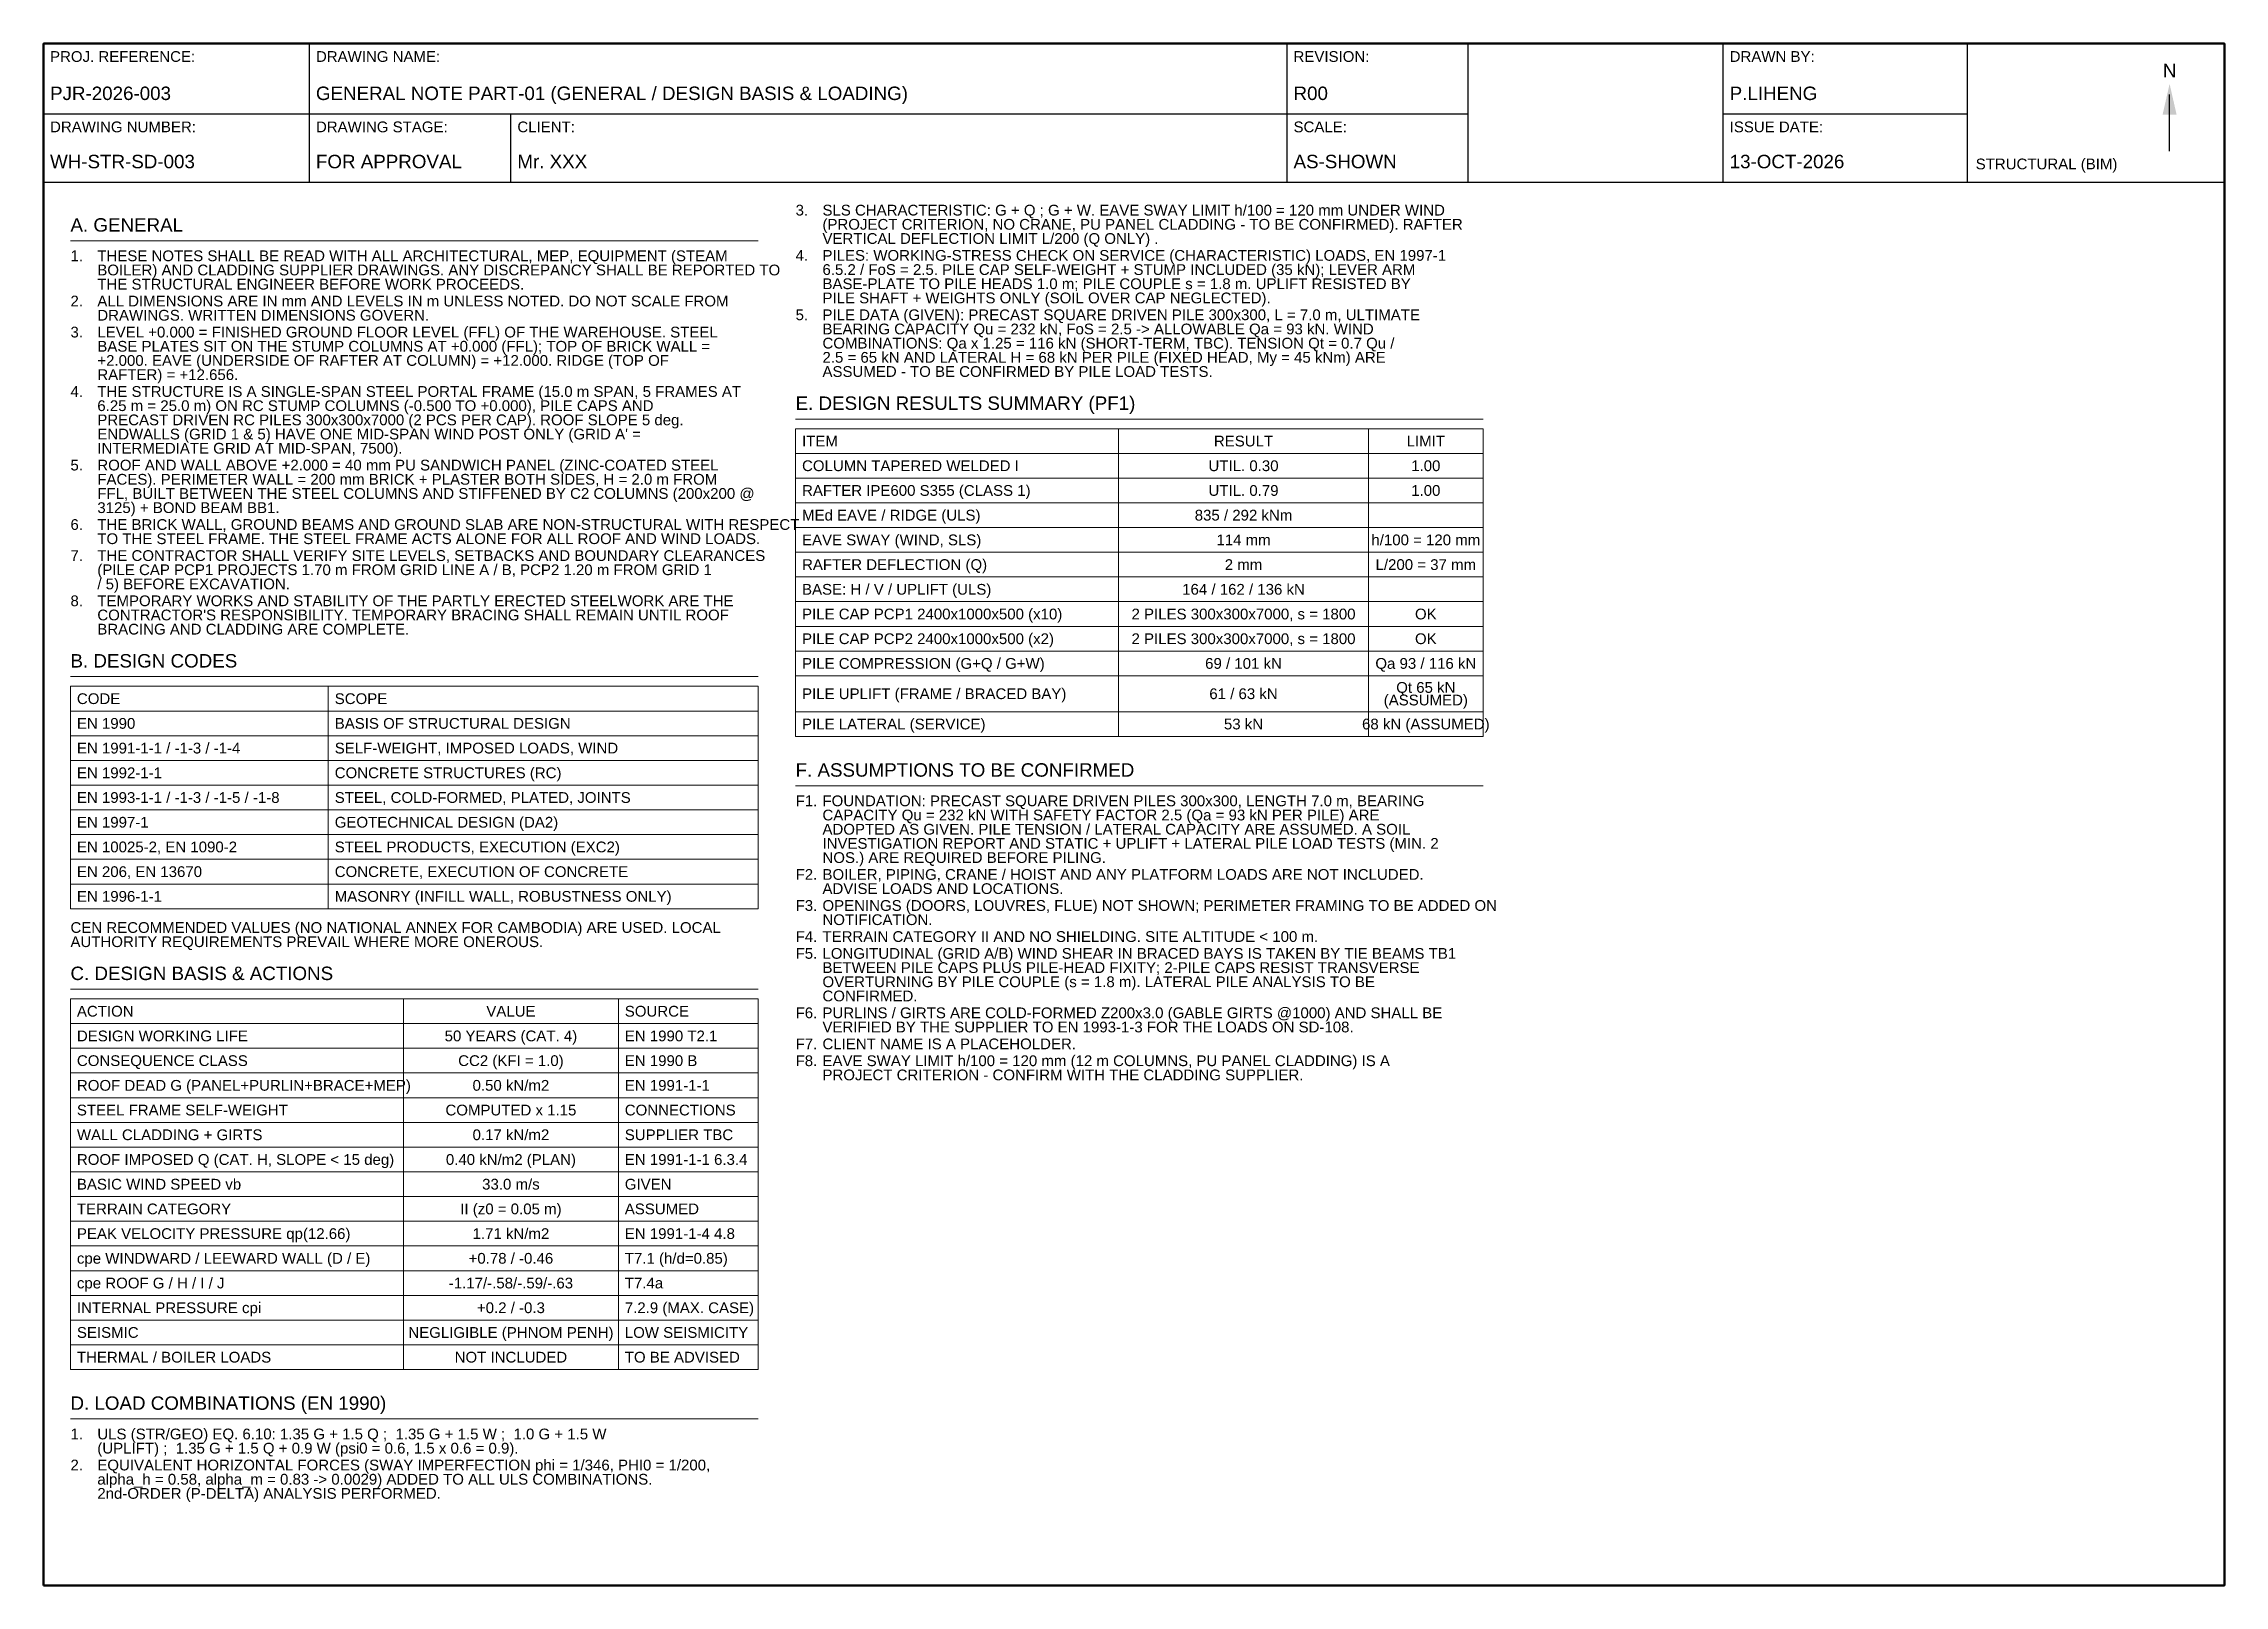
# Model space of a CAD drawing. Header units: millimetres. Extents: x 7 to 413, y 5 to 292.
import ezdxf
from ezdxf.enums import TextEntityAlignment as Align

# ---------------------------------------------------------------- set-up
doc = ezdxf.new("R2010")
doc.units = ezdxf.units.MM
for name, color, linetype, lineweight in [('S-ANNO-TABLE', 7, 'Continuous', 18), ('S-ANNO-TEXT', 7, 'Continuous', 18), ('S-TBLK-BORDER', 7, 'Continuous', 50), ('S-TBLK-LINE', 7, 'Continuous', 25), ('S-TBLK-TEXT', 7, 'Continuous', 18)]:
    doc.layers.add(name, color=color, linetype=linetype, lineweight=lineweight)
doc.styles.add('TEXT_2.0', font='arial.ttf')
doc.styles.add('TEXT_2.5', font='arial.ttf')

# ---------------------------------------------------------------- blocks, each defined once
blk = doc.blocks.new('STR_TITLEBLOCK_A3')
at = {"layer": 'S-TBLK-BORDER'}
blk.add_lwpolyline([(7, 5), (413, 5), (413, 292), (7, 292)], close=True, dxfattribs=at)
at = {"layer": 'S-TBLK-LINE'}
for p, q in [((56.5, 266.2), (56.5, 292)), ((238.5, 266.2), (238.5, 292)), ((272.2, 266.2), (272.2, 292)), ((319.7, 266.2), (319.7, 292)), ((365.2, 266.2), (365.2, 292)), ((402.8, 272), (402.8, 282.5)), ((7, 278.9), (272.2, 278.9)), ((94, 266.2), (94, 278.9)), ((319.7, 278.9), (365.2, 278.9)), ((7, 266.2), (413, 266.2))]:
    blk.add_line(p, q, dxfattribs=at)
blk.add_solid([(401.5, 278.8), (404.1, 278.8), (402.8, 284.5)], dxfattribs=at)
at = {"layer": 'S-TBLK-TEXT', "color": 8, "style": 'TEXT_2.0'}
for s, p in [('PROJ. REFERENCE:', (8.2, 288.6)), ('DRAWING NAME:', (57.7, 288.6)), ('REVISION:', (239.7, 288.6)), ('DRAWN BY:', (320.9, 288.6)), ('DRAWING NUMBER:', (8.2, 275.5)), ('DRAWING STAGE:', (57.7, 275.5)), ('CLIENT:', (95.2, 275.5)), ('SCALE:', (239.7, 275.5)), ('ISSUE DATE:', (320.9, 275.5))]:
    blk.add_text(s, height=2, dxfattribs=at).set_placement(p)
at = {"layer": 'S-TBLK-TEXT', "style": 'TEXT_2.5'}
blk.add_text('N', height=2.5, dxfattribs=at).set_placement((402.8, 287), align=Align.MIDDLE_CENTER)
at = {"layer": 'S-TBLK-TEXT', "style": 'TEXT_2.0'}
blk.add_text('STRUCTURAL (BIM)', height=2, dxfattribs=at).set_placement((366.7, 268.6))
at = {"layer": 'S-TBLK-TEXT', "style": 'TEXT_2.5'}
for tag, p in [('PROJ_REFERENCE', (8.2, 281.5)), ('DRAWING_NAME', (57.7, 281.5)), ('REVISION', (239.7, 281.5)), ('DRAWN_BY', (320.9, 281.5)), ('DRAWING_NUMBER', (8.2, 268.8)), ('DRAWING_STAGE', (57.7, 268.8)), ('CLIENT', (95.2, 268.8)), ('SCALE', (239.7, 268.8)), ('ISSUE_DATE', (320.9, 268.8))]:
    blk.add_attdef(tag, p, '', height=2.5, dxfattribs=at)

msp = doc.modelspace()

# ---------------------------------------------------------------- linework, layer by layer
at = {"layer": 'S-ANNO-TABLE'}
for points in [[(147, 215.72), (207.12, 215.72), (207.12, 220.32), (147, 220.32)], [(207.12, 215.72), (253.67, 215.72), (253.67, 220.32), (207.12, 220.32)], [(253.67, 215.72), (275, 215.72), (275, 220.32), (253.67, 220.32)], [(147, 211.12), (207.12, 211.12), (207.12, 215.72), (147, 215.72)], [(207.12, 211.12), (253.67, 211.12), (253.67, 215.72), (207.12, 215.72)], [(253.67, 211.12), (275, 211.12), (275, 215.72), (253.67, 215.72)], [(147, 206.52), (207.12, 206.52), (207.12, 211.12), (147, 211.12)], [(207.12, 206.52), (253.67, 206.52), (253.67, 211.12), (207.12, 211.12)], [(253.67, 206.52), (275, 206.52), (275, 211.12), (253.67, 211.12)], [(147, 201.92), (207.12, 201.92), (207.12, 206.52), (147, 206.52)], [(207.12, 201.92), (253.67, 201.92), (253.67, 206.52), (207.12, 206.52)], [(253.67, 201.92), (275, 201.92), (275, 206.52), (253.67, 206.52)], [(147, 197.32), (207.12, 197.32), (207.12, 201.92), (147, 201.92)], [(207.12, 197.32), (253.67, 197.32), (253.67, 201.92), (207.12, 201.92)], [(253.67, 197.32), (275, 197.32), (275, 201.92), (253.67, 201.92)], [(147, 192.72), (207.12, 192.72), (207.12, 197.32), (147, 197.32)], [(207.12, 192.72), (253.67, 192.72), (253.67, 197.32), (207.12, 197.32)], [(253.67, 192.72), (275, 192.72), (275, 197.32), (253.67, 197.32)], [(147, 188.12), (207.12, 188.12), (207.12, 192.72), (147, 192.72)], [(207.12, 188.12), (253.67, 188.12), (253.67, 192.72), (207.12, 192.72)], [(253.67, 188.12), (275, 188.12), (275, 192.72), (253.67, 192.72)], [(147, 183.52), (207.12, 183.52), (207.12, 188.12), (147, 188.12)], [(207.12, 183.52), (253.67, 183.52), (253.67, 188.12), (207.12, 188.12)], [(253.67, 183.52), (275, 183.52), (275, 188.12), (253.67, 188.12)], [(147, 178.92), (207.12, 178.92), (207.12, 183.52), (147, 183.52)], [(207.12, 178.92), (253.67, 178.92), (253.67, 183.52), (207.12, 183.52)], [(253.67, 178.92), (275, 178.92), (275, 183.52), (253.67, 183.52)], [(147, 174.32), (207.12, 174.32), (207.12, 178.92), (147, 178.92)], [(207.12, 174.32), (253.67, 174.32), (253.67, 178.92), (207.12, 178.92)], [(253.67, 174.32), (275, 174.32), (275, 178.92), (253.67, 178.92)], [(12, 167.76), (60, 167.76), (60, 172.36), (12, 172.36)], [(60, 167.76), (140, 167.76), (140, 172.36), (60, 172.36)], [(147, 167.64), (207.12, 167.64), (207.12, 174.32), (147, 174.32)], [(207.12, 167.64), (253.67, 167.64), (253.67, 174.32), (207.12, 174.32)], [(253.67, 167.64), (275, 167.64), (275, 174.32), (253.67, 174.32)], [(12, 163.16), (60, 163.16), (60, 167.76), (12, 167.76)], [(60, 163.16), (140, 163.16), (140, 167.76), (60, 167.76)], [(147, 163.04), (207.12, 163.04), (207.12, 167.64), (147, 167.64)], [(207.12, 163.04), (253.67, 163.04), (253.67, 167.64), (207.12, 167.64)], [(253.67, 163.04), (275, 163.04), (275, 167.64), (253.67, 167.64)], [(12, 158.56), (60, 158.56), (60, 163.16), (12, 163.16)], [(60, 158.56), (140, 158.56), (140, 163.16), (60, 163.16)], [(12, 153.96), (60, 153.96), (60, 158.56), (12, 158.56)], [(60, 153.96), (140, 153.96), (140, 158.56), (60, 158.56)], [(12, 149.36), (60, 149.36), (60, 153.96), (12, 153.96)], [(60, 149.36), (140, 149.36), (140, 153.96), (60, 153.96)], [(12, 144.76), (60, 144.76), (60, 149.36), (12, 149.36)], [(60, 144.76), (140, 144.76), (140, 149.36), (60, 149.36)], [(12, 140.16), (60, 140.16), (60, 144.76), (12, 144.76)], [(60, 140.16), (140, 140.16), (140, 144.76), (60, 144.76)], [(12, 135.56), (60, 135.56), (60, 140.16), (12, 140.16)], [(60, 135.56), (140, 135.56), (140, 140.16), (60, 140.16)], [(12, 130.96), (60, 130.96), (60, 135.56), (12, 135.56)], [(60, 130.96), (140, 130.96), (140, 135.56), (60, 135.56)], [(12, 109.58), (74, 109.58), (74, 114.18), (12, 114.18)], [(74, 109.58), (114, 109.58), (114, 114.18), (74, 114.18)], [(114, 109.58), (140, 109.58), (140, 114.18), (114, 114.18)], [(12, 104.98), (74, 104.98), (74, 109.58), (12, 109.58)], [(74, 104.98), (114, 104.98), (114, 109.58), (74, 109.58)], [(114, 104.98), (140, 104.98), (140, 109.58), (114, 109.58)], [(12, 100.38), (74, 100.38), (74, 104.98), (12, 104.98)], [(74, 100.38), (114, 100.38), (114, 104.98), (74, 104.98)], [(114, 100.38), (140, 100.38), (140, 104.98), (114, 104.98)], [(12, 95.78), (74, 95.78), (74, 100.38), (12, 100.38)], [(74, 95.78), (114, 95.78), (114, 100.38), (74, 100.38)], [(114, 95.78), (140, 95.78), (140, 100.38), (114, 100.38)], [(12, 91.18), (74, 91.18), (74, 95.78), (12, 95.78)], [(74, 91.18), (114, 91.18), (114, 95.78), (74, 95.78)], [(114, 91.18), (140, 91.18), (140, 95.78), (114, 95.78)], [(12, 86.58), (74, 86.58), (74, 91.18), (12, 91.18)], [(74, 86.58), (114, 86.58), (114, 91.18), (74, 91.18)], [(114, 86.58), (140, 86.58), (140, 91.18), (114, 91.18)], [(12, 81.98), (74, 81.98), (74, 86.58), (12, 86.58)], [(74, 81.98), (114, 81.98), (114, 86.58), (74, 86.58)], [(114, 81.98), (140, 81.98), (140, 86.58), (114, 86.58)], [(12, 77.38), (74, 77.38), (74, 81.98), (12, 81.98)], [(74, 77.38), (114, 77.38), (114, 81.98), (74, 81.98)], [(114, 77.38), (140, 77.38), (140, 81.98), (114, 81.98)], [(12, 72.78), (74, 72.78), (74, 77.38), (12, 77.38)], [(74, 72.78), (114, 72.78), (114, 77.38), (74, 77.38)], [(114, 72.78), (140, 72.78), (140, 77.38), (114, 77.38)], [(12, 68.18), (74, 68.18), (74, 72.78), (12, 72.78)], [(74, 68.18), (114, 68.18), (114, 72.78), (74, 72.78)], [(114, 68.18), (140, 68.18), (140, 72.78), (114, 72.78)], [(12, 63.58), (74, 63.58), (74, 68.18), (12, 68.18)], [(74, 63.58), (114, 63.58), (114, 68.18), (74, 68.18)], [(114, 63.58), (140, 63.58), (140, 68.18), (114, 68.18)], [(12, 58.98), (74, 58.98), (74, 63.58), (12, 63.58)], [(74, 58.98), (114, 58.98), (114, 63.58), (74, 63.58)], [(114, 58.98), (140, 58.98), (140, 63.58), (114, 63.58)], [(12, 54.38), (74, 54.38), (74, 58.98), (12, 58.98)], [(74, 54.38), (114, 54.38), (114, 58.98), (74, 58.98)], [(114, 54.38), (140, 54.38), (140, 58.98), (114, 58.98)], [(12, 49.78), (74, 49.78), (74, 54.38), (12, 54.38)], [(74, 49.78), (114, 49.78), (114, 54.38), (74, 54.38)], [(114, 49.78), (140, 49.78), (140, 54.38), (114, 54.38)], [(12, 45.18), (74, 45.18), (74, 49.78), (12, 49.78)], [(74, 45.18), (114, 45.18), (114, 49.78), (74, 49.78)], [(114, 45.18), (140, 45.18), (140, 49.78), (114, 49.78)]]:
    msp.add_lwpolyline(points, close=True, dxfattribs=at)
at = {"layer": 'S-ANNO-TEXT'}
for p, q in [((12, 255.3), (140, 255.3)), ((147, 222.12), (275, 222.12)), ((12, 174.16), (140, 174.16)), ((147, 153.84), (275, 153.84)), ((12, 115.98), (140, 115.98)), ((12, 35.98), (140, 35.98))]:
    msp.add_line(p, q, dxfattribs=at)

# ---------------------------------------------------------------- block references
at = {"layer": 'S-TBLK-LINE'}
msp.add_blockref('STR_TITLEBLOCK_A3', (0, 0), dxfattribs=at).add_auto_attribs({'PROJ_REFERENCE': 'PJR-2026-003', 'DRAWING_NAME': 'GENERAL NOTE PART-01 (GENERAL / DESIGN BASIS & LOADING)', 'REVISION': 'R00', 'DRAWN_BY': 'P.LIHENG', 'DRAWING_NUMBER': 'WH-STR-SD-003', 'DRAWING_STAGE': 'FOR APPROVAL', 'CLIENT': 'Mr. XXX', 'SCALE': 'AS-SHOWN', 'ISSUE_DATE': '13-OCT-2026'})

# ---------------------------------------------------------------- texts
at = {"layer": 'S-ANNO-TEXT'}
for s, height, style, p in [('3.', 2, 'TEXT_2.0', (147, 262)), ('SLS CHARACTERISTIC: G + Q ; G + W. EAVE SWAY LIMIT h/100 = 120 mm UNDER WIND', 2, 'TEXT_2.0', (152, 262)), ('A. GENERAL', 2.5, 'TEXT_2.5', (12, 259.5)), ('VERTICAL DEFLECTION LIMIT L/200 (Q ONLY) .', 2, 'TEXT_2.0', (152, 256.72)), ('(PROJECT CRITERION, NO CRANE, PU PANEL CLADDING - TO BE CONFIRMED). RAFTER', 2, 'TEXT_2.0', (152, 259.36)), ('1.', 2, 'TEXT_2.0', (12, 253.5)), ('THESE NOTES SHALL BE READ WITH ALL ARCHITECTURAL, MEP, EQUIPMENT (STEAM', 2, 'TEXT_2.0', (17, 253.5)), ('4.', 2, 'TEXT_2.0', (147, 253.58)), ('PILES: WORKING-STRESS CHECK ON SERVICE (CHARACTERISTIC) LOADS, EN 1997-1', 2, 'TEXT_2.0', (152, 253.58)), ('THE STRUCTURAL ENGINEER BEFORE WORK PROCEEDS.', 2, 'TEXT_2.0', (17, 248.22)), ('BOILER) AND CLADDING SUPPLIER DRAWINGS. ANY DISCREPANCY SHALL BE REPORTED TO', 2, 'TEXT_2.0', (17, 250.86)), ('6.5.2 / FoS = 2.5. PILE CAP SELF-WEIGHT + STUMP INCLUDED (35 kN); LEVER ARM', 2, 'TEXT_2.0', (152, 250.94)), ('BASE-PLATE TO PILE HEADS 1.0 m; PILE COUPLE s = 1.8 m. UPLIFT RESISTED BY', 2, 'TEXT_2.0', (152, 248.3)), ('2.', 2, 'TEXT_2.0', (12, 245.08)), ('ALL DIMENSIONS ARE IN mm AND LEVELS IN m UNLESS NOTED. DO NOT SCALE FROM', 2, 'TEXT_2.0', (17, 245.08)), ('PILE SHAFT + WEIGHTS ONLY (SOIL OVER CAP NEGLECTED).', 2, 'TEXT_2.0', (152, 245.66)), ('DRAWINGS. WRITTEN DIMENSIONS GOVERN.', 2, 'TEXT_2.0', (17, 242.44)), ('5.', 2, 'TEXT_2.0', (147, 242.52)), ('PILE DATA (GIVEN): PRECAST SQUARE DRIVEN PILE 300x300, L = 7.0 m, ULTIMATE', 2, 'TEXT_2.0', (152, 242.52)), ('BEARING CAPACITY Qu = 232 kN, FoS = 2.5 -> ALLOWABLE Qa = 93 kN. WIND', 2, 'TEXT_2.0', (152, 239.88)), ('3.', 2, 'TEXT_2.0', (12, 239.3)), ('LEVEL +0.000 = FINISHED GROUND FLOOR LEVEL (FFL) OF THE WAREHOUSE. STEEL', 2, 'TEXT_2.0', (17, 239.3)), ('BASE PLATES SIT ON THE STUMP COLUMNS AT +0.000 (FFL); TOP OF BRICK WALL =', 2, 'TEXT_2.0', (17, 236.66)), ('COMBINATIONS: Qa x 1.25 = 116 kN (SHORT-TERM, TBC). TENSION Qt = 0.7 Qu /', 2, 'TEXT_2.0', (152, 237.24)), ('+2.000. EAVE (UNDERSIDE OF RAFTER AT COLUMN) = +12.000. RIDGE (TOP OF', 2, 'TEXT_2.0', (17, 234.02)), ('RAFTER) = +12.656.', 2, 'TEXT_2.0', (17, 231.38)), ('ASSUMED - TO BE CONFIRMED BY PILE LOAD TESTS.', 2, 'TEXT_2.0', (152, 231.96)), ('2.5 = 65 kN AND LATERAL H = 68 kN PER PILE (FIXED HEAD, My = 45 kNm) ARE', 2, 'TEXT_2.0', (152, 234.6)), ('4.', 2, 'TEXT_2.0', (12, 228.24)), ('THE STRUCTURE IS A SINGLE-SPAN STEEL PORTAL FRAME (15.0 m SPAN, 5 FRAMES AT', 2, 'TEXT_2.0', (17, 228.24)), ('6.25 m = 25.0 m) ON RC STUMP COLUMNS (-0.500 TO +0.000), PILE CAPS AND', 2, 'TEXT_2.0', (17, 225.6)), ('E. DESIGN RESULTS SUMMARY (PF1)', 2.5, 'TEXT_2.5', (147, 226.32)), ('PRECAST DRIVEN RC PILES 300x300x7000 (2 PCS PER CAP). ROOF SLOPE 5 deg.', 2, 'TEXT_2.0', (17, 222.96)), ("ENDWALLS (GRID 1 & 5) HAVE ONE MID-SPAN WIND POST ONLY (GRID A' =", 2, 'TEXT_2.0', (17, 220.32)), ('INTERMEDIATE GRID AT MID-SPAN, 7500).', 2, 'TEXT_2.0', (17, 217.68)), ('5.', 2, 'TEXT_2.0', (12, 214.54)), ('ROOF AND WALL ABOVE +2.000 = 40 mm PU SANDWICH PANEL (ZINC-COATED STEEL', 2, 'TEXT_2.0', (17, 214.54)), ('FACES). PERIMETER WALL = 200 mm BRICK + PLASTER BOTH SIDES, H = 2.0 m FROM', 2, 'TEXT_2.0', (17, 211.9)), ('FFL, BUILT BETWEEN THE STEEL COLUMNS AND STIFFENED BY C2 COLUMNS (200x200 @', 2, 'TEXT_2.0', (17, 209.26)), ('6.', 2, 'TEXT_2.0', (12, 203.48)), ('THE BRICK WALL, GROUND BEAMS AND GROUND SLAB ARE NON-STRUCTURAL WITH RESPECT', 2, 'TEXT_2.0', (17, 203.48)), ('3125) + BOND BEAM BB1.', 2, 'TEXT_2.0', (17, 206.62)), ('TO THE STEEL FRAME. THE STEEL FRAME ACTS ALONE FOR ALL ROOF AND WIND LOADS.', 2, 'TEXT_2.0', (17, 200.84)), ('7.', 2, 'TEXT_2.0', (12, 197.7)), ('THE CONTRACTOR SHALL VERIFY SITE LEVELS, SETBACKS AND BOUNDARY CLEARANCES', 2, 'TEXT_2.0', (17, 197.7)), ('(PILE CAP PCP1 PROJECTS 1.70 m FROM GRID LINE A / B, PCP2 1.20 m FROM GRID 1', 2, 'TEXT_2.0', (17, 195.06)), ('/ 5) BEFORE EXCAVATION.', 2, 'TEXT_2.0', (17, 192.42)), ('8.', 2, 'TEXT_2.0', (12, 189.28)), ('TEMPORARY WORKS AND STABILITY OF THE PARTLY ERECTED STEELWORK ARE THE', 2, 'TEXT_2.0', (17, 189.28)), ("CONTRACTOR'S RESPONSIBILITY. TEMPORARY BRACING SHALL REMAIN UNTIL ROOF", 2, 'TEXT_2.0', (17, 186.64)), ('BRACING AND CLADDING ARE COMPLETE.', 2, 'TEXT_2.0', (17, 184)), ('B. DESIGN CODES', 2.5, 'TEXT_2.5', (12, 178.36)), ('F. ASSUMPTIONS TO BE CONFIRMED', 2.5, 'TEXT_2.5', (147, 158.04)), ('F1.', 2, 'TEXT_2.0', (147, 152.04)), ('FOUNDATION: PRECAST SQUARE DRIVEN PILES 300x300, LENGTH 7.0 m, BEARING', 2, 'TEXT_2.0', (152, 152.04)), ('ADOPTED AS GIVEN. PILE TENSION / LATERAL CAPACITY ARE ASSUMED. A SOIL', 2, 'TEXT_2.0', (152, 146.76)), ('CAPACITY Qu = 232 kN WITH SAFETY FACTOR 2.5 (Qa = 93 kN PER PILE) ARE', 2, 'TEXT_2.0', (152, 149.4)), ('INVESTIGATION REPORT AND STATIC + UPLIFT + LATERAL PILE LOAD TESTS (MIN. 2', 2, 'TEXT_2.0', (152, 144.12)), ('F2.', 2, 'TEXT_2.0', (147, 138.34)), ('NOS.) ARE REQUIRED BEFORE PILING.', 2, 'TEXT_2.0', (152, 141.48)), ('BOILER, PIPING, CRANE / HOIST AND ANY PLATFORM LOADS ARE NOT INCLUDED.', 2, 'TEXT_2.0', (152, 138.34)), ('ADVISE LOADS AND LOCATIONS.', 2, 'TEXT_2.0', (152, 135.7)), ('F3.', 2, 'TEXT_2.0', (147, 132.56)), ('OPENINGS (DOORS, LOUVRES, FLUE) NOT SHOWN; PERIMETER FRAMING TO BE ADDED ON', 2, 'TEXT_2.0', (152, 132.56)), ('NOTIFICATION.', 2, 'TEXT_2.0', (152, 129.92)), ('CEN RECOMMENDED VALUES (NO NATIONAL ANNEX FOR CAMBODIA) ARE USED. LOCAL', 2, 'TEXT_2.0', (12, 128.46)), ('F4.', 2, 'TEXT_2.0', (147, 126.78)), ('TERRAIN CATEGORY II AND NO SHIELDING. SITE ALTITUDE < 100 m.', 2, 'TEXT_2.0', (152, 126.78)), ('AUTHORITY REQUIREMENTS PREVAIL WHERE MORE ONEROUS.', 2, 'TEXT_2.0', (12, 125.82)), ('F5.', 2, 'TEXT_2.0', (147, 123.64)), ('LONGITUDINAL (GRID A/B) WIND SHEAR IN BRACED BAYS IS TAKEN BY TIE BEAMS TB1', 2, 'TEXT_2.0', (152, 123.64)), ('C. DESIGN BASIS & ACTIONS', 2.5, 'TEXT_2.5', (12, 120.18)), ('OVERTURNING BY PILE COUPLE (s = 1.8 m). LATERAL PILE ANALYSIS TO BE', 2, 'TEXT_2.0', (152, 118.36)), ('BETWEEN PILE CAPS PLUS PILE-HEAD FIXITY; 2-PILE CAPS RESIST TRANSVERSE', 2, 'TEXT_2.0', (152, 121)), ('CONFIRMED.', 2, 'TEXT_2.0', (152, 115.72)), ('F6.', 2, 'TEXT_2.0', (147, 112.58)), ('VERIFIED BY THE SUPPLIER TO EN 1993-1-3 FOR THE LOADS ON SD-108.', 2, 'TEXT_2.0', (152, 109.94)), ('PURLINS / GIRTS ARE COLD-FORMED Z200x3.0 (GABLE GIRTS @1000) AND SHALL BE', 2, 'TEXT_2.0', (152, 112.58)), ('F7.', 2, 'TEXT_2.0', (147, 106.8)), ('CLIENT NAME IS A PLACEHOLDER.', 2, 'TEXT_2.0', (152, 106.8)), ('F8.', 2, 'TEXT_2.0', (147, 103.66)), ('EAVE SWAY LIMIT h/100 = 120 mm (12 m COLUMNS, PU PANEL CLADDING) IS A', 2, 'TEXT_2.0', (152, 103.66)), ('PROJECT CRITERION - CONFIRM WITH THE CLADDING SUPPLIER.', 2, 'TEXT_2.0', (152, 101.02)), ('D. LOAD COMBINATIONS (EN 1990)', 2.5, 'TEXT_2.5', (12, 40.18)), ('1.', 2, 'TEXT_2.0', (12, 34.18)), ('ULS (STR/GEO) EQ. 6.10: 1.35 G + 1.5 Q ;  1.35 G + 1.5 W ;  1.0 G + 1.5 W', 2, 'TEXT_2.0', (17, 34.18)), ('2.', 2, 'TEXT_2.0', (12, 28.4)), ('(UPLIFT) ;  1.35 G + 1.5 Q + 0.9 W (psi0 = 0.6, 1.5 x 0.6 = 0.9).', 2, 'TEXT_2.0', (17, 31.54)), ('EQUIVALENT HORIZONTAL FORCES (SWAY IMPERFECTION phi = 1/346, PHI0 = 1/200,', 2, 'TEXT_2.0', (17, 28.4)), ('alpha_h = 0.58, alpha_m = 0.83 -> 0.0029) ADDED TO ALL ULS COMBINATIONS.', 2, 'TEXT_2.0', (17, 25.76)), ('2nd-ORDER (P-DELTA) ANALYSIS PERFORMED.', 2, 'TEXT_2.0', (17, 23.12))]:
    msp.add_text(s, height=height, dxfattribs=dict(at, style=style)).set_placement(p, align=Align.TOP_LEFT)
at = {"layer": 'S-ANNO-TEXT', "style": 'TEXT_2.0'}
for s, p in [('ITEM', (148.2, 218.02)), ('COLUMN TAPERED WELDED I', (148.2, 213.42)), ('RAFTER IPE600 S355 (CLASS 1)', (148.2, 208.82)), ('MEd EAVE / RIDGE (ULS)', (148.2, 204.22)), ('EAVE SWAY (WIND, SLS)', (148.2, 199.62)), ('RAFTER DEFLECTION (Q)', (148.2, 195.02)), ('BASE: H / V / UPLIFT (ULS)', (148.2, 190.42)), ('PILE CAP PCP1 2400x1000x500 (x10)', (148.2, 185.82)), ('PILE CAP PCP2 2400x1000x500 (x2)', (148.2, 181.22)), ('PILE COMPRESSION (G+Q / G+W)', (148.2, 176.62)), ('CODE', (13.2, 170.06)), ('SCOPE', (61.2, 170.06)), ('PILE UPLIFT (FRAME / BRACED BAY)', (148.2, 170.98)), ('EN 1990', (13.2, 165.46)), ('BASIS OF STRUCTURAL DESIGN', (61.2, 165.46)), ('PILE LATERAL (SERVICE)', (148.2, 165.34)), ('EN 1991-1-1 / -1-3 / -1-4', (13.2, 160.86)), ('SELF-WEIGHT, IMPOSED LOADS, WIND', (61.2, 160.86)), ('EN 1992-1-1', (13.2, 156.26)), ('CONCRETE STRUCTURES (RC)', (61.2, 156.26)), ('EN 1993-1-1 / -1-3 / -1-5 / -1-8', (13.2, 151.66)), ('STEEL, COLD-FORMED, PLATED, JOINTS', (61.2, 151.66)), ('EN 1997-1', (13.2, 147.06)), ('GEOTECHNICAL DESIGN (DA2)', (61.2, 147.06)), ('EN 10025-2, EN 1090-2', (13.2, 142.46)), ('STEEL PRODUCTS, EXECUTION (EXC2)', (61.2, 142.46)), ('EN 206, EN 13670', (13.2, 137.86)), ('CONCRETE, EXECUTION OF CONCRETE', (61.2, 137.86)), ('EN 1996-1-1', (13.2, 133.26)), ('MASONRY (INFILL WALL, ROBUSTNESS ONLY)', (61.2, 133.26)), ('ACTION', (13.2, 111.88)), ('SOURCE', (115.2, 111.88)), ('DESIGN WORKING LIFE', (13.2, 107.28)), ('EN 1990 T2.1', (115.2, 107.28)), ('CONSEQUENCE CLASS', (13.2, 102.68)), ('EN 1990 B', (115.2, 102.68)), ('ROOF DEAD G (PANEL+PURLIN+BRACE+MEP)', (13.2, 98.08)), ('EN 1991-1-1', (115.2, 98.08)), ('STEEL FRAME SELF-WEIGHT', (13.2, 93.48)), ('CONNECTIONS', (115.2, 93.48)), ('WALL CLADDING + GIRTS', (13.2, 88.88)), ('SUPPLIER TBC', (115.2, 88.88)), ('ROOF IMPOSED Q (CAT. H, SLOPE < 15 deg)', (13.2, 84.28)), ('EN 1991-1-1 6.3.4', (115.2, 84.28)), ('BASIC WIND SPEED vb', (13.2, 79.68)), ('GIVEN', (115.2, 79.68)), ('TERRAIN CATEGORY', (13.2, 75.08)), ('ASSUMED', (115.2, 75.08)), ('PEAK VELOCITY PRESSURE qp(12.66)', (13.2, 70.48)), ('EN 1991-1-4 4.8', (115.2, 70.48)), ('cpe WINDWARD / LEEWARD WALL (D / E)', (13.2, 65.88)), ('T7.1 (h/d=0.85)', (115.2, 65.88)), ('cpe ROOF G / H / I / J', (13.2, 61.28)), ('T7.4a', (115.2, 61.28)), ('INTERNAL PRESSURE cpi', (13.2, 56.68)), ('7.2.9 (MAX. CASE)', (115.2, 56.68)), ('SEISMIC', (13.2, 52.08)), ('LOW SEISMICITY', (115.2, 52.08)), ('THERMAL / BOILER LOADS', (13.2, 47.48)), ('TO BE ADVISED', (115.2, 47.48))]:
    msp.add_text(s, height=2, dxfattribs=at).set_placement(p, align=Align.MIDDLE_LEFT)
for s, p in [('RESULT', (230.39, 218.02)), ('LIMIT', (264.33, 218.02)), ('UTIL. 0.30', (230.39, 213.42)), ('1.00', (264.33, 213.42)), ('UTIL. 0.79', (230.39, 208.82)), ('1.00', (264.33, 208.82)), ('835 / 292 kNm', (230.39, 204.22)), ('114 mm', (230.39, 199.62)), ('h/100 = 120 mm', (264.33, 199.62)), ('2 mm', (230.39, 195.02)), ('L/200 = 37 mm', (264.33, 195.02)), ('164 / 162 / 136 kN', (230.39, 190.42)), ('2 PILES 300x300x7000, s = 1800', (230.39, 185.82)), ('OK', (264.33, 185.82)), ('2 PILES 300x300x7000, s = 1800', (230.39, 181.22)), ('OK', (264.33, 181.22)), ('69 / 101 kN', (230.39, 176.62)), ('Qa 93 / 116 kN', (264.33, 176.62)), ('61 / 63 kN', (230.39, 170.98)), ('(ASSUMED)', (264.33, 169.81)), ('Qt 65 kN', (264.33, 172.15)), ('53 kN', (230.39, 165.34)), ('68 kN (ASSUMED)', (264.33, 165.34)), ('VALUE', (94, 111.88)), ('50 YEARS (CAT. 4)', (94, 107.28)), ('CC2 (KFI = 1.0)', (94, 102.68)), ('0.50 kN/m2', (94, 98.08)), ('COMPUTED x 1.15', (94, 93.48)), ('0.17 kN/m2', (94, 88.88)), ('0.40 kN/m2 (PLAN)', (94, 84.28)), ('33.0 m/s', (94, 79.68)), ('II (z0 = 0.05 m)', (94, 75.08)), ('1.71 kN/m2', (94, 70.48)), ('+0.78 / -0.46', (94, 65.88)), ('-1.17/-.58/-.59/-.63', (94, 61.28)), ('+0.2 / -0.3', (94, 56.68)), ('NEGLIGIBLE (PHNOM PENH)', (94, 52.08)), ('NOT INCLUDED', (94, 47.48))]:
    msp.add_text(s, height=2, dxfattribs=at).set_placement(p, align=Align.MIDDLE_CENTER)

doc.saveas('drawing.dxf')
